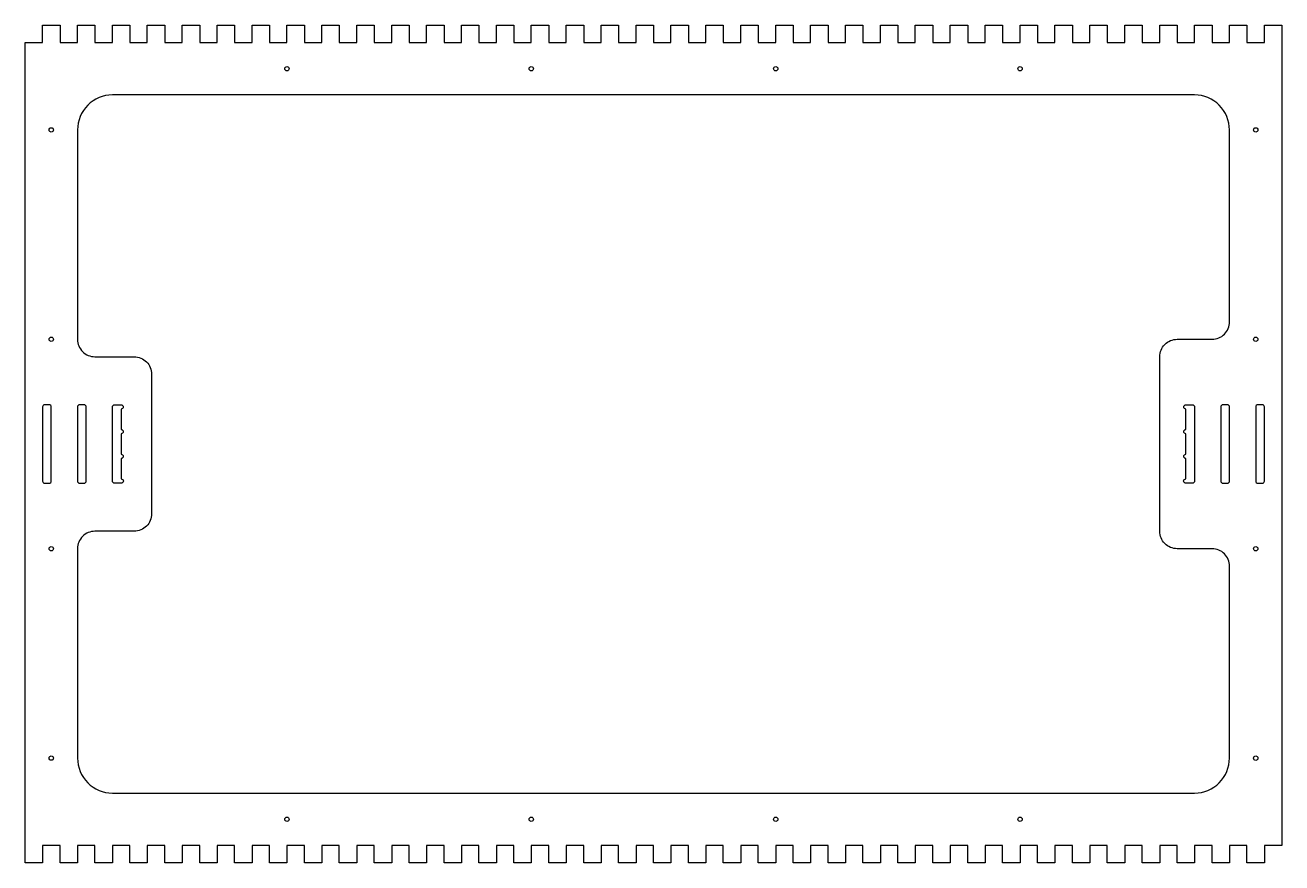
# Model space of a CAD drawing. Header units: inches. Extents: x -18 to 0, y -12 to 0.
import ezdxf

# ---------------------------------------------------------------- set-up
doc = ezdxf.new("R2010")
doc.units = ezdxf.units.IN
doc.layers.get('0').update_dxf_attribs({"linetype": 'CONTINUOUS'})

msp = doc.modelspace()

# ---------------------------------------------------------------- linework, layer by layer
msp.add_lwpolyline([(-13.25, 0), (-13, 0), (-13, -0.25), (-12.75, -0.25), (-12.75, 0), (-12.5, 0), (-12.5, -0.25), (-12.25, -0.25), (-12.25, 0), (-12, 0), (-12, -0.25), (-11.75, -0.25), (-11.75, 0), (-11.5, 0), (-11.5, -0.25), (-11.25, -0.25), (-11.25, 0), (-11, 0), (-11, -0.25), (-10.75, -0.25), (-10.75, 0), (-10.5, 0), (-10.5, -0.25), (-10.25, -0.25), (-10.25, 0), (-10, 0), (-10, -0.25), (-9.75, -0.25), (-9.75, 0), (-9.5, 0), (-9.5, -0.25), (-9.25, -0.25), (-9.25, 0), (-9, 0), (-9, -0.25), (-8.75, -0.25), (-8.75, 0), (-8.5, 0), (-8.5, -0.25), (-8.25, -0.25), (-8.25, 0), (-8, 0), (-8, -0.25), (-7.75, -0.25), (-7.75, 0), (-7.5, 0), (-7.5, -0.25), (-7.25, -0.25), (-7.25, 0), (-7, 0), (-7, -0.25), (-6.75, -0.25), (-6.75, 0), (-6.5, 0), (-6.5, -0.25), (-6.25, -0.25), (-6.25, 0), (-6, 0), (-6, -0.25), (-5.75, -0.25), (-5.75, 0), (-5.5, 0), (-5.5, -0.25), (-5.25, -0.25), (-5.25, 0), (-5, 0), (-5, -0.25), (-4.75, -0.25), (-4.75, 0), (-4.5, 0), (-4.5, -0.25), (-4.25, -0.25), (-4.25, 0), (-4, 0), (-4, -0.25), (-3.75, -0.25), (-3.75, 0), (-3.5, 0), (-3.5, -0.25), (-3.25, -0.25), (-3.25, 0), (-3, 0), (-3, -0.25), (-2.75, -0.25), (-2.75, 0), (-2.5, 0), (-2.5, -0.25), (-2.25, -0.25), (-2.25, 0), (-2, 0), (-2, -0.25), (-1.75, -0.25), (-1.75, 0), (-1.5, 0), (-1.5, -0.25), (-1.25, -0.25), (-1.25, 0), (-1, 0), (-1, -0.25), (-0.75, -0.25), (-0.75, 0), (-0.5, 0), (-0.5, -0.25), (-0.25, -0.25), (-0.25, 0), (0, 0), (0, -11.75), (-0.25, -11.75), (-0.25, -12), (-0.5, -12), (-0.5, -11.75), (-0.75, -11.75), (-0.75, -12), (-1, -12), (-1, -11.75), (-1.25, -11.75), (-1.25, -12), (-1.5, -12), (-1.5, -11.75), (-1.75, -11.75), (-1.75, -12), (-2, -12), (-2, -11.75), (-2.25, -11.75), (-2.25, -12), (-2.5, -12), (-2.5, -11.75), (-2.75, -11.75), (-2.75, -12), (-3, -12), (-3, -11.75), (-3.25, -11.75), (-3.25, -12), (-3.5, -12), (-3.5, -11.75), (-3.75, -11.75), (-3.75, -12), (-4, -12), (-4, -11.75), (-4.25, -11.75), (-4.25, -12), (-4.5, -12), (-4.5, -11.75), (-4.75, -11.75), (-4.75, -12), (-5, -12), (-5, -11.75), (-5.25, -11.75), (-5.25, -12), (-5.5, -12), (-5.5, -11.75), (-5.75, -11.75), (-5.75, -12), (-6, -12), (-6, -11.75), (-6.25, -11.75), (-6.25, -12), (-6.5, -12), (-6.5, -11.75), (-6.75, -11.75), (-6.75, -12), (-7, -12), (-7, -11.75), (-7.25, -11.75), (-7.25, -12), (-7.5, -12), (-7.5, -11.75), (-7.75, -11.75), (-7.75, -12), (-8, -12), (-8, -11.75), (-8.25, -11.75), (-8.25, -12), (-8.5, -12), (-8.5, -11.75), (-8.75, -11.75), (-8.75, -12), (-9, -12), (-9, -11.75), (-9.25, -11.75), (-9.25, -12), (-9.5, -12), (-9.5, -11.75), (-9.75, -11.75), (-9.75, -12), (-10, -12), (-10, -11.75), (-10.25, -11.75), (-10.25, -12), (-10.5, -12), (-10.5, -11.75), (-10.75, -11.75), (-10.75, -12), (-11, -12), (-11, -11.75), (-11.25, -11.75), (-11.25, -12), (-11.5, -12), (-11.5, -11.75), (-11.75, -11.75), (-11.75, -12), (-12, -12), (-12, -11.75), (-12.25, -11.75), (-12.25, -12), (-12.5, -12), (-12.5, -11.75), (-12.75, -11.75), (-12.75, -12), (-13, -12), (-13, -11.75), (-13.25, -11.75), (-13.25, -12), (-13.5, -12), (-13.5, -11.75), (-13.75, -11.75), (-13.75, -12), (-14, -12), (-14, -11.75), (-14.25, -11.75), (-14.25, -12), (-14.5, -12), (-14.5, -11.75), (-14.75, -11.75), (-14.75, -12), (-15, -12), (-15, -11.75), (-15.25, -11.75), (-15.25, -12), (-15.5, -12), (-15.5, -11.75), (-15.75, -11.75), (-15.75, -12), (-16, -12), (-16, -11.75), (-16.25, -11.75), (-16.25, -12), (-16.5, -12), (-16.5, -11.75), (-16.75, -11.75), (-16.75, -12), (-17, -12), (-17, -11.75), (-17.25, -11.75), (-17.25, -12), (-17.5, -12), (-17.5, -11.75), (-17.75, -11.75), (-17.75, -12), (-18, -12), (-18, -0.25), (-17.75, -0.25), (-17.75, 0), (-17.5, 0), (-17.5, -0.25), (-17.25, -0.25), (-17.25, 0), (-17, 0), (-17, -0.25), (-16.75, -0.25), (-16.75, 0), (-16.5, 0), (-16.5, -0.25), (-16.25, -0.25), (-16.25, 0), (-16, 0), (-16, -0.25), (-15.75, -0.25), (-15.75, 0), (-15.5, 0), (-15.5, -0.25), (-15.25, -0.25), (-15.25, 0), (-15, 0), (-15, -0.25), (-14.75, -0.25), (-14.75, 0), (-14.5, 0), (-14.5, -0.25), (-14.25, -0.25), (-14.25, 0), (-14, 0), (-14, -0.25), (-13.75, -0.25), (-13.75, 0), (-13.5, 0), (-13.5, -0.25), (-13.25, -0.25)], close=True)
for points in [[(-16.188, -7, -0.414214), (-16.438, -7.25), (-17, -7.25, 0.414214), (-17.25, -7.5), (-17.25, -10.5, 0.414214), (-16.75, -11), (-1.25, -11, 0.414214), (-0.75, -10.5), (-0.75, -7.75, 0.414214), (-1, -7.5), (-1.5, -7.5, -0.414214), (-1.75, -7.25), (-1.75, -4.75, -0.414214), (-1.5, -4.5), (-1, -4.5, 0.414214), (-0.75, -4.25), (-0.75, -1.5, 0.414214), (-1.25, -1), (-16.75, -1, 0.414214), (-17.25, -1.5), (-17.25, -4.5, 0.414214), (-17, -4.75), (-16.438, -4.75, -0.414214), (-16.188, -5)], [(-17.719, -6.563), (-17.656, -6.563, 0.414214), (-17.625, -6.531), (-17.625, -5.469, 0.414214), (-17.656, -5.438), (-17.719, -5.438, 0.414214), (-17.75, -5.469), (-17.75, -6.531, 0.414214)], [(-17.219, -6.563), (-17.156, -6.563, 0.414214), (-17.125, -6.531), (-17.125, -5.469, 0.414214), (-17.156, -5.438), (-17.219, -5.438, 0.414214), (-17.25, -5.469), (-17.25, -6.531, 0.414214)], [(-16.625, -5.438, -1), (-16.625, -5.5), (-16.625, -5.792, -1), (-16.625, -5.854), (-16.625, -6.146, -1), (-16.625, -6.208), (-16.625, -6.5, -1), (-16.625, -6.563), (-16.719, -6.563, -0.414214), (-16.75, -6.531), (-16.75, -5.469, -0.414214), (-16.719, -5.438)], [(-1.375, -5.854, -1), (-1.375, -5.792), (-1.375, -5.5, -1), (-1.375, -5.438), (-1.281, -5.438, -0.414214), (-1.25, -5.469), (-1.25, -6.531, -0.414214), (-1.281, -6.563), (-1.375, -6.563, -1), (-1.375, -6.5), (-1.375, -6.208, -1), (-1.375, -6.146)], [(-0.844, -6.563), (-0.781, -6.563, 0.414214), (-0.75, -6.531), (-0.75, -5.469, 0.414214), (-0.781, -5.438), (-0.844, -5.438, 0.414214), (-0.875, -5.469), (-0.875, -6.531, 0.414214)], [(-0.281, -5.438), (-0.344, -5.438, 0.414214), (-0.375, -5.469), (-0.375, -6.531, 0.414214), (-0.344, -6.563), (-0.281, -6.563, 0.414214), (-0.25, -6.531), (-0.25, -5.469, 0.414214)]]:
    msp.add_lwpolyline(points, format="xyb", close=True)
for centre, radius in [((-14.25, -0.625), 0.0312), ((-10.75, -0.625), 0.0312), ((-7.25, -0.625), 0.0312), ((-3.75, -0.625), 0.0313), ((-17.625, -1.5), 0.0312), ((-0.375, -1.5), 0.0312), ((-17.625, -4.5), 0.0312), ((-0.375, -4.5), 0.0313), ((-17.625, -7.5), 0.0312), ((-0.375, -7.5), 0.0312), ((-17.625, -10.5), 0.0312), ((-0.375, -10.5), 0.0313), ((-14.25, -11.375), 0.0312), ((-10.75, -11.375), 0.0313), ((-7.25, -11.375), 0.0312), ((-3.75, -11.375), 0.0312)]:
    msp.add_circle(centre, radius)

doc.saveas('drawing.dxf')
